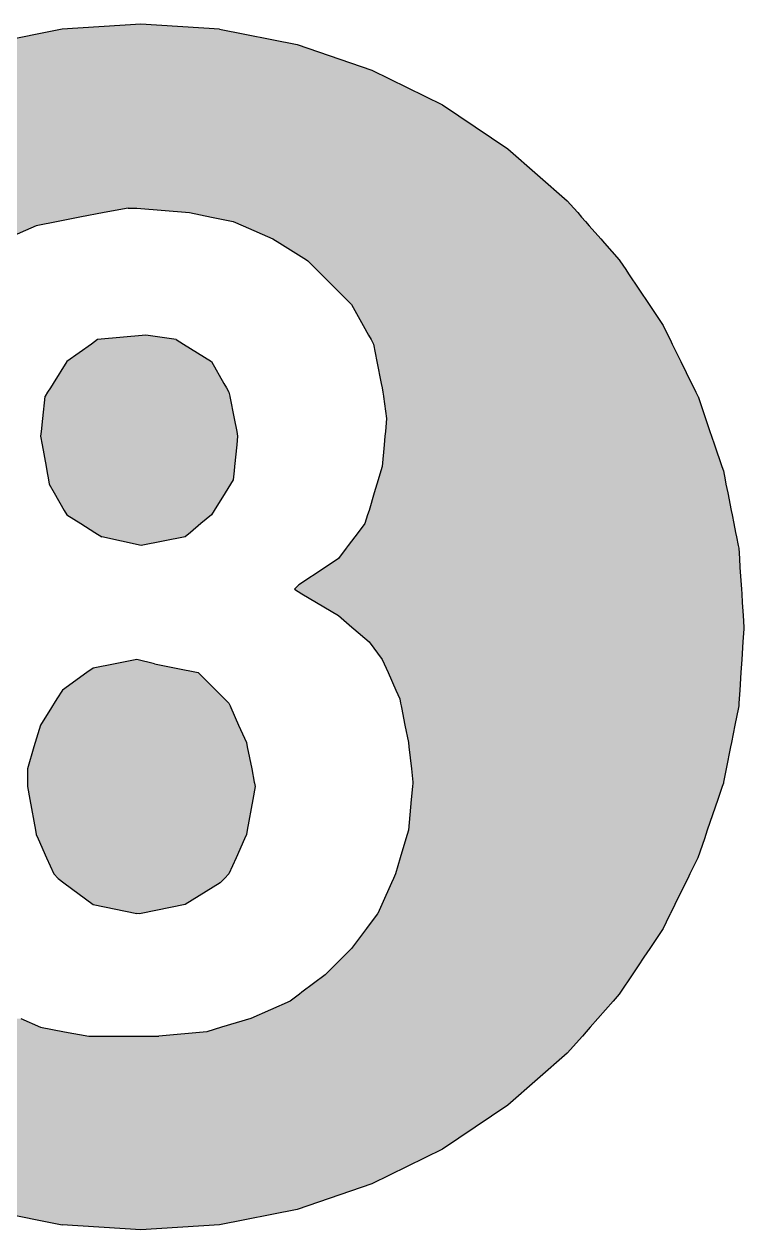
# Model space of a CAD drawing. Extents: x 66955 to 77886, y 5199 to 18578.
# Drawn here: x 67363.7 to 67510.2, y 9455.2 to 9700.6 of the extents above; entities that cross this region are included whole.
import ezdxf

# ---------------------------------------------------------------- set-up
doc = ezdxf.new("R2010")
doc.units = 0
doc.header["$MEASUREMENT"] = 0
doc.layers.add('DLINE', color=1, linetype='CONTINUOUS')

msp = doc.modelspace()

# ---------------------------------------------------------------- linework, layer by layer
at = {"layer": 'DLINE', "linetype": 'CONTINUOUS'}
for p, q in [((67371.456086, 9699.552361), (67355.713485, 9696.420964)), ((67387.472736, 9700.602148), (67371.456086, 9699.552361)), ((67403.489385, 9699.552361), (67387.472736, 9700.602148)), ((67403.489385, 9699.552361), (67419.231986, 9696.420964)), ((67419.231986, 9696.420964), (67434.431177, 9691.261534)), ((67434.431177, 9691.261534), (67448.826895, 9684.162351)), ((67448.826895, 9684.162351), (67462.172828, 9675.244884)), ((67462.172828, 9675.244884), (67474.24062, 9664.661713)), ((67474.24062, 9664.661713), (67475.589366, 9663.123765)), ((67379.963204, 9662.232306), (67375.060182, 9661.340847)), ((67384.866226, 9663.123765), (67379.963204, 9662.232306)), ((67384.866226, 9663.123765), (67386.649143, 9663.123765)), ((67386.649143, 9663.123765), (67397.346646, 9662.232306)), ((67397.346646, 9662.232306), (67401.803939, 9661.340847)), ((67475.589366, 9663.123765), (67476.371154, 9662.232306)), ((67476.371154, 9662.232306), (67477.152942, 9661.340847)), ((67370.602889, 9660.449389), (67366.145596, 9659.55793)), ((67375.060182, 9661.340847), (67370.602889, 9660.449389)), ((67401.803939, 9661.340847), (67406.261231, 9660.449389)), ((67406.261231, 9660.449389), (67408.267013, 9659.55793)), ((67477.152942, 9661.340847), (67477.93473, 9660.449389)), ((67477.93473, 9660.449389), (67478.716518, 9659.55793)), ((67366.145596, 9659.55793), (67360.128251, 9656.883555)), ((67408.267013, 9659.55793), (67414.284359, 9656.883555)), ((67478.716518, 9659.55793), (67481.061883, 9656.883555)), ((67414.284359, 9656.883555), (67415.710692, 9655.992096)), ((67415.710692, 9655.992096), (67421.147772, 9652.593921)), ((67481.061883, 9656.883555), (67481.843671, 9655.992096)), ((67481.843671, 9655.992096), (67484.823791, 9652.593921)), ((67421.147772, 9652.593921), (67421.416027, 9652.426261)), ((67421.416027, 9652.426261), (67423.198944, 9650.643345)), ((67484.823791, 9652.593921), (67484.935817, 9652.426261)), ((67484.935817, 9652.426261), (67486.127124, 9650.643345)), ((67423.198944, 9650.643345), (67424.090403, 9649.751886)), ((67486.127124, 9650.643345), (67486.722777, 9649.751886)), ((67424.090403, 9649.751886), (67430.330613, 9643.511676)), ((67486.722777, 9649.751886), (67490.892353, 9643.511676)), ((67430.330613, 9643.511676), (67432.699328, 9639.247989)), ((67490.892353, 9643.511676), (67493.741257, 9639.247989)), ((67432.699328, 9639.247989), (67433.797396, 9637.271466)), ((67493.741257, 9639.247989), (67494.71597, 9637.271466)), ((67377.377974, 9635.488549), (67372.385806, 9631.922715)), ((67378.626016, 9636.380007), (67377.377974, 9635.488549)), ((67388.43206, 9637.271466), (67378.626016, 9636.380007)), ((67394.67227, 9636.380007), (67388.43206, 9637.271466)), ((67394.67227, 9636.380007), (67396.098604, 9635.488549)), ((67396.098604, 9635.488549), (67401.803939, 9631.922715)), ((67433.797396, 9637.271466), (67434.292651, 9636.380007)), ((67434.292651, 9636.380007), (67434.787905, 9635.488549)), ((67434.787905, 9635.488549), (67435.501073, 9631.922715)), ((67494.71597, 9637.271466), (67495.155589, 9636.380007)), ((67495.155589, 9636.380007), (67495.595208, 9635.488549)), ((67495.595208, 9635.488549), (67497.353682, 9631.922715)), ((67372.385806, 9631.922715), (67369.599998, 9627.465422)), ((67401.803939, 9631.922715), (67404.350963, 9627.465422)), ((67435.501073, 9631.922715), (67436.392531, 9627.465422)), ((67497.353682, 9631.922715), (67499.551776, 9627.465422)), ((67368.485675, 9625.682505), (67367.966778, 9624.85227)), ((67369.042836, 9626.573963), (67368.485675, 9625.682505)), ((67369.599998, 9627.465422), (67369.042836, 9626.573963)), ((67404.350963, 9627.465422), (67404.860368, 9626.573963)), ((67404.860368, 9626.573963), (67405.369773, 9625.682505)), ((67405.369773, 9625.682505), (67405.53582, 9624.85227)), ((67436.392531, 9627.465422), (67436.570823, 9626.573963)), ((67436.570823, 9626.573963), (67436.698174, 9625.682505)), ((67436.698174, 9625.682505), (67436.816779, 9624.85227)), ((67499.551776, 9627.465422), (67499.991395, 9626.573963)), ((67499.991395, 9626.573963), (67500.431013, 9625.682505)), ((67500.431013, 9625.682505), (67500.84044, 9624.85227)), ((67367.928513, 9624.791046), (67367.433258, 9620.333753)), ((67367.966778, 9624.85227), (67367.928513, 9624.791046)), ((67405.53582, 9624.85227), (67405.548065, 9624.791046)), ((67405.548065, 9624.791046), (67406.439523, 9620.333753)), ((67436.816779, 9624.85227), (67436.825525, 9624.791046)), ((67436.825525, 9624.791046), (67437.462281, 9620.333753)), ((67500.84044, 9624.85227), (67500.861223, 9624.791046)), ((67500.861223, 9624.791046), (67502.37427, 9620.333753)), ((67367.433258, 9620.333753), (67367.136105, 9617.659378)), ((67406.439523, 9620.333753), (67406.974398, 9617.659378)), ((67437.462281, 9620.333753), (67437.219156, 9617.659378)), ((67502.37427, 9620.333753), (67503.282098, 9617.659378)), ((67367.136105, 9617.659378), (67367.037054, 9616.767919)), ((67367.037054, 9616.767919), (67367.361221, 9614.985002)), ((67406.974398, 9617.659378), (67407.15269, 9616.767919)), ((67407.15269, 9616.767919), (67406.974398, 9614.985002)), ((67437.138114, 9616.767919), (67436.976031, 9614.985002)), ((67437.219156, 9617.659378), (67437.138114, 9616.767919)), ((67503.282098, 9617.659378), (67503.584708, 9616.767919)), ((67503.584708, 9616.767919), (67504.189926, 9614.985002)), ((67367.361221, 9614.985002), (67368.171638, 9610.527709)), ((67406.974398, 9614.985002), (67406.528669, 9610.527709)), ((67436.976031, 9614.985002), (67436.570823, 9610.527709)), ((67504.189926, 9614.985002), (67505.702973, 9610.527709)), ((67368.171638, 9610.527709), (67368.330662, 9609.653079)), ((67406.528669, 9610.527709), (67406.441206, 9609.653079)), ((67436.570823, 9610.527709), (67436.308434, 9609.653079)), ((67505.702973, 9610.527709), (67505.99987, 9609.653079)), ((67368.330662, 9609.653079), (67368.657888, 9607.853333)), ((67406.441206, 9609.653079), (67406.261231, 9607.853333)), ((67436.308434, 9609.653079), (67435.76851, 9607.853333)), ((67505.99987, 9609.653079), (67506.357862, 9607.853333)), ((67368.657888, 9607.853333), (67368.819972, 9606.961875)), ((67368.819972, 9606.961875), (67369.838781, 9605.178958)), ((67405.70407, 9606.961875), (67404.589746, 9605.178958)), ((67406.261231, 9607.853333), (67405.70407, 9606.961875)), ((67435.501073, 9606.961875), (67434.966197, 9605.178958)), ((67435.76851, 9607.853333), (67435.501073, 9606.961875)), ((67506.357862, 9607.853333), (67506.535184, 9606.961875)), ((67506.535184, 9606.961875), (67506.889828, 9605.178958)), ((67369.838781, 9605.178958), (67371.876401, 9601.613124)), ((67404.589746, 9605.178958), (67402.3611, 9601.613124)), ((67434.966197, 9605.178958), (67433.896447, 9601.613124)), ((67506.889828, 9605.178958), (67507.599117, 9601.613124)), ((67371.876401, 9601.613124), (67372.385806, 9600.721665)), ((67372.385806, 9600.721665), (67375.238474, 9598.938748)), ((67401.803939, 9600.721665), (67399.664438, 9598.938748)), ((67402.3611, 9601.613124), (67401.803939, 9600.721665)), ((67433.599294, 9600.721665), (67433.004989, 9598.938748)), ((67433.896447, 9601.613124), (67433.599294, 9600.721665)), ((67507.599117, 9601.613124), (67507.776439, 9600.721665)), ((67507.776439, 9600.721665), (67508.131083, 9598.938748)), ((67375.238474, 9598.938748), (67378.091141, 9597.15583)), ((67399.664438, 9598.938748), (67397.524937, 9597.15583)), ((67433.004989, 9598.938748), (67431.6678, 9597.15583)), ((67508.131083, 9598.938748), (67508.485727, 9597.15583)), ((67378.091141, 9597.15583), (67379.517474, 9596.264372)), ((67387.540602, 9594.481455), (67379.517474, 9596.264372)), ((67396.455187, 9596.264372), (67387.540602, 9594.481455)), ((67397.524937, 9597.15583), (67396.455187, 9596.264372)), ((67430.999207, 9596.264372), (67429.662019, 9594.481455)), ((67431.6678, 9597.15583), (67430.999207, 9596.264372)), ((67508.485727, 9597.15583), (67508.663049, 9596.264372)), ((67508.663049, 9596.264372), (67509.017694, 9594.481455)), ((67429.233786, 9593.910479), (67427.656237, 9591.807079)), ((67429.662019, 9594.481455), (67429.233786, 9593.910479)), ((67509.017694, 9594.481455), (67509.131268, 9593.910479)), ((67509.131268, 9593.910479), (67509.269132, 9591.807079)), ((67427.656237, 9591.807079), (67424.981861, 9590.024162)), ((67509.269132, 9591.807079), (67509.385991, 9590.024162)), ((67424.981861, 9590.024162), (67419.63311, 9586.458328)), ((67509.385991, 9590.024162), (67509.619708, 9586.458328)), ((67419.63311, 9586.458328), (67418.741651, 9585.566869)), ((67509.619708, 9586.458328), (67509.678137, 9585.566869)), ((67418.741651, 9585.566869), (67420.227416, 9584.67541)), ((67420.227416, 9584.67541), (67423.198944, 9582.892494)), ((67509.678137, 9585.566869), (67509.736566, 9584.67541)), ((67509.736566, 9584.67541), (67509.853425, 9582.892494)), ((67423.198944, 9582.892494), (67427.656237, 9580.218118)), ((67509.853425, 9582.892494), (67510.028713, 9580.218118)), ((67427.656237, 9580.218118), (67430.367907, 9577.893829)), ((67510.028713, 9580.218118), (67510.181055, 9577.893829)), ((67430.367907, 9577.893829), (67430.776342, 9577.543742)), ((67430.776342, 9577.543742), (67433.896447, 9574.869366)), ((67510.158109, 9577.543742), (67509.982821, 9574.869366)), ((67510.181055, 9577.893829), (67510.158109, 9577.543742)), ((67433.896447, 9574.869366), (67436.570823, 9571.303532)), ((67509.982821, 9574.869366), (67509.749104, 9571.303532)), ((67386.649143, 9571.303532), (67382.19185, 9570.412074)), ((67390.214977, 9570.412074), (67386.649143, 9571.303532)), ((67436.570823, 9571.303532), (67436.967026, 9570.412074)), ((67509.749104, 9571.303532), (67509.690675, 9570.412074)), ((67377.734558, 9569.520615), (67376.486516, 9568.629156)), ((67382.19185, 9570.412074), (67377.734558, 9569.520615)), ((67390.214977, 9570.412074), (67394.67227, 9569.520615)), ((67394.67227, 9569.520615), (67399.129563, 9568.629156)), ((67436.967026, 9570.412074), (67437.36323, 9569.520615)), ((67437.36323, 9569.520615), (67437.759434, 9568.629156)), ((67509.632245, 9569.520615), (67509.573816, 9568.629156)), ((67509.690675, 9570.412074), (67509.632245, 9569.520615)), ((67376.486516, 9568.629156), (67371.494348, 9565.063322)), ((67399.129563, 9568.629156), (67402.695397, 9565.063322)), ((67437.759434, 9568.629156), (67439.344249, 9565.063322)), ((67509.573816, 9568.629156), (67509.340099, 9565.063322)), ((67371.494348, 9565.063322), (67370.380024, 9563.280405)), ((67402.695397, 9565.063322), (67404.478314, 9563.280405)), ((67439.344249, 9565.063322), (67440.136657, 9563.280405)), ((67509.340099, 9565.063322), (67509.223241, 9563.280405)), ((67369.265701, 9561.497488), (67367.037054, 9557.931654)), ((67369.503008, 9561.877179), (67369.265701, 9561.497488)), ((67369.822863, 9562.388946), (67369.503008, 9561.877179)), ((67370.380024, 9563.280405), (67369.822863, 9562.388946)), ((67404.478314, 9563.280405), (67405.369773, 9562.388946)), ((67405.369773, 9562.388946), (67405.597225, 9561.877179)), ((67405.597225, 9561.877179), (67405.765977, 9561.497488)), ((67405.765977, 9561.497488), (67407.350792, 9557.931654)), ((67440.136657, 9563.280405), (67440.314949, 9562.388946)), ((67440.314949, 9562.388946), (67440.417302, 9561.877179)), ((67440.417302, 9561.877179), (67440.493241, 9561.497488)), ((67440.493241, 9561.497488), (67441.206407, 9557.931654)), ((67509.055743, 9561.497488), (67508.346454, 9557.931654)), ((67509.131268, 9561.877179), (67509.055743, 9561.497488)), ((67509.164811, 9562.388946), (67509.131268, 9561.877179)), ((67509.223241, 9563.280405), (67509.164811, 9562.388946)), ((67367.037054, 9557.931654), (67365.967304, 9554.365819)), ((67407.350792, 9557.931654), (67408.935607, 9554.365819)), ((67441.206407, 9557.931654), (67441.919574, 9554.365819)), ((67508.346454, 9557.931654), (67507.637166, 9554.365819)), ((67365.967304, 9554.365819), (67365.699867, 9553.474361)), ((67408.935607, 9554.365819), (67409.113899, 9553.474361)), ((67441.919574, 9554.365819), (67442.018625, 9553.474361)), ((67507.637166, 9554.365819), (67507.459844, 9553.474361)), ((67365.699867, 9553.474361), (67364.362679, 9549.017068)), ((67409.113899, 9553.474361), (67410.005357, 9549.017068)), ((67442.018625, 9553.474361), (67442.51388, 9549.017068)), ((67507.459844, 9553.474361), (67506.573233, 9549.017068)), ((67364.362679, 9549.017068), (67364.362679, 9546.342693)), ((67410.005357, 9549.017068), (67410.540233, 9546.342693)), ((67442.51388, 9549.017068), (67442.811033, 9546.342693)), ((67506.573233, 9549.017068), (67506.041267, 9546.342693)), ((67364.362679, 9546.342693), (67364.362679, 9546.134579)), ((67364.362679, 9546.134579), (67364.362679, 9545.451234)), ((67364.362679, 9545.451234), (67364.848929, 9542.776858)), ((67410.718524, 9545.451234), (67410.232274, 9542.776858)), ((67410.540233, 9546.342693), (67410.581855, 9546.134579)), ((67410.581855, 9546.134579), (67410.718524, 9545.451234)), ((67442.729991, 9545.451234), (67442.486866, 9542.776858)), ((67442.792113, 9546.134579), (67442.729991, 9545.451234)), ((67442.811033, 9546.342693), (67442.792113, 9546.134579)), ((67505.767905, 9545.451234), (67504.860077, 9542.776858)), ((67505.99987, 9546.134579), (67505.767905, 9545.451234)), ((67506.041267, 9546.342693), (67505.99987, 9546.134579)), ((67364.848929, 9542.776858), (67365.983513, 9536.536648)), ((67410.232274, 9542.776858), (67409.09769, 9536.536648)), ((67442.486866, 9542.776858), (67441.919574, 9536.536648)), ((67504.860077, 9542.776858), (67502.741811, 9536.536648)), ((67365.983513, 9536.536648), (67366.145596, 9535.645189)), ((67366.145596, 9535.645189), (67366.5418, 9534.753731)), ((67366.5418, 9534.753731), (67368.238841, 9530.935389)), ((67408.539404, 9534.753731), (67406.842362, 9530.935389)), ((67408.935607, 9535.645189), (67408.539404, 9534.753731)), ((67409.09769, 9536.536648), (67408.935607, 9535.645189)), ((67441.384699, 9534.753731), (67440.239196, 9530.935389)), ((67441.652136, 9535.645189), (67441.384699, 9534.753731)), ((67441.919574, 9536.536648), (67441.652136, 9535.645189)), ((67502.136593, 9534.753731), (67500.84044, 9530.935389)), ((67502.439202, 9535.645189), (67502.136593, 9534.753731)), ((67502.741811, 9536.536648), (67502.439202, 9535.645189)), ((67368.238841, 9530.935389), (67369.71143, 9527.622063)), ((67406.842362, 9530.935389), (67405.369773, 9527.622063)), ((67440.239196, 9530.935389), (67439.245199, 9527.622063)), ((67500.84044, 9530.935389), (67499.206488, 9527.622063)), ((67369.71143, 9527.622063), (67370.602889, 9526.730604)), ((67405.369773, 9527.622063), (67404.478314, 9526.730604)), ((67439.245199, 9527.622063), (67438.848995, 9526.730604)), ((67499.206488, 9527.622063), (67498.76687, 9526.730604)), ((67370.602889, 9526.730604), (67371.7915, 9525.839145)), ((67371.7915, 9525.839145), (67377.734558, 9521.381853)), ((67403.586856, 9525.839145), (67396.455187, 9521.381853)), ((67404.478314, 9526.730604), (67403.586856, 9525.839145)), ((67438.452791, 9525.839145), (67436.471772, 9521.381853)), ((67438.848995, 9526.730604), (67438.452791, 9525.839145)), ((67498.327251, 9525.839145), (67496.129157, 9521.381853)), ((67498.76687, 9526.730604), (67498.327251, 9525.839145)), ((67377.734558, 9521.381853), (67386.649143, 9519.598935)), ((67396.455187, 9521.381853), (67387.540602, 9519.598935)), ((67436.471772, 9521.381853), (67435.679364, 9519.598935)), ((67496.129157, 9521.381853), (67495.24992, 9519.598935)), ((67387.094872, 9519.50979), (67386.649143, 9519.598935)), ((67387.540602, 9519.598935), (67387.094872, 9519.50979)), ((67434.342176, 9517.816018), (67433.384915, 9516.53967)), ((67435.612505, 9519.50979), (67434.342176, 9517.816018)), ((67435.679364, 9519.598935), (67435.612505, 9519.50979)), ((67494.370683, 9517.816018), (67493.741257, 9516.53967)), ((67495.205958, 9519.50979), (67494.370683, 9517.816018)), ((67495.24992, 9519.598935), (67495.205958, 9519.50979)), ((67433.384915, 9516.53967), (67430.330613, 9512.467267)), ((67493.741257, 9516.53967), (67491.020165, 9512.467267)), ((67430.330613, 9512.467267), (67428.547695, 9510.68435)), ((67491.020165, 9512.467267), (67489.828857, 9510.68435)), ((67428.547695, 9510.68435), (67426.764779, 9508.901433)), ((67489.828857, 9510.68435), (67488.637551, 9508.901433)), ((67426.764779, 9508.901433), (67424.981861, 9507.118515)), ((67488.637551, 9508.901433), (67487.446244, 9507.118515)), ((67424.981861, 9507.118515), (67420.227416, 9503.552681)), ((67487.446244, 9507.118515), (67485.063629, 9503.552681)), ((67419.748824, 9503.193738), (67417.850193, 9501.769764)), ((67420.227416, 9503.552681), (67419.748824, 9503.193738)), ((67484.823791, 9503.193738), (67483.574999, 9501.769764)), ((67485.063629, 9503.552681), (67484.823791, 9503.193738)), ((67417.850193, 9501.769764), (67413.838629, 9499.986847)), ((67483.574999, 9501.769764), (67482.011423, 9499.986847)), ((67363.025491, 9498.20393), (67367.037054, 9496.421013)), ((67409.827065, 9498.20393), (67403.884008, 9496.421013)), ((67413.838629, 9499.986847), (67409.827065, 9498.20393)), ((67480.447847, 9498.20393), (67478.884271, 9496.421013)), ((67482.011423, 9499.986847), (67480.447847, 9498.20393)), ((67367.037054, 9496.421013), (67371.940077, 9495.529554)), ((67371.940077, 9495.529554), (67376.843099, 9494.638096)), ((67400.91248, 9495.529554), (67391.106436, 9494.638096)), ((67403.884008, 9496.421013), (67400.91248, 9495.529554)), ((67478.102482, 9495.529554), (67477.320694, 9494.638096)), ((67478.884271, 9496.421013), (67478.102482, 9495.529554)), ((67376.843099, 9494.638096), (67391.106436, 9494.638096)), ((67477.320694, 9494.638096), (67474.24062, 9491.125944)), ((67474.24062, 9491.125944), (67462.172828, 9480.542774)), ((67462.172828, 9480.542774), (67448.826895, 9471.625308)), ((67448.826895, 9471.625308), (67434.431177, 9464.526124)), ((67434.431177, 9464.526124), (67419.231986, 9459.366694)), ((67355.713485, 9459.366694), (67371.456086, 9456.235297)), ((67419.231986, 9459.366694), (67403.489385, 9456.235297)), ((67387.472736, 9455.18551), (67371.456086, 9456.235297)), ((67403.489385, 9456.235297), (67387.472736, 9455.18551))]:
    msp.add_line(p, q, dxfattribs=at)
for points in [[(67371.456086, 9699.552361), (67355.713485, 9696.420964), (67419.231986, 9696.420964)], [(67387.472736, 9700.602148), (67371.456086, 9699.552361), (67403.489385, 9699.552361)], [(67355.713485, 9696.420964), (67340.514295, 9691.261534), (67434.431177, 9691.261534)], [(67340.514295, 9691.261534), (67326.118576, 9684.162351), (67448.826895, 9684.162351)], [(67326.118576, 9684.162351), (67312.772644, 9675.244884), (67462.172828, 9675.244884)], [(67312.772644, 9675.244884), (67300.704851, 9664.661713), (67474.24062, 9664.661713)], [(67300.704851, 9664.661713), (67299.356106, 9663.123765), (67475.589366, 9663.123765)], [(67298.574317, 9662.232306), (67297.792529, 9661.340847), (67375.060182, 9661.340847)], [(67299.356106, 9663.123765), (67298.574317, 9662.232306), (67379.963204, 9662.232306)], [(67384.866226, 9663.123765), (67384.866226, 9663.123765), (67386.649143, 9663.123765)], [(67386.649143, 9663.123765), (67397.346646, 9662.232306), (67476.371154, 9662.232306)], [(67397.346646, 9662.232306), (67401.803939, 9661.340847), (67477.152942, 9661.340847)], [(67297.010741, 9660.449389), (67296.228953, 9659.55793), (67366.145596, 9659.55793)], [(67297.792529, 9661.340847), (67297.010741, 9660.449389), (67370.602889, 9660.449389)], [(67401.803939, 9661.340847), (67406.261231, 9660.449389), (67477.93473, 9660.449389)], [(67406.261231, 9660.449389), (67408.267013, 9659.55793), (67478.716518, 9659.55793)], [(67408.267013, 9659.55793), (67414.284359, 9656.883555), (67481.061883, 9656.883555)], [(67414.284359, 9656.883555), (67415.710692, 9655.992096), (67481.843671, 9655.992096)], [(67415.710692, 9655.992096), (67421.147772, 9652.593921), (67484.823791, 9652.593921)], [(67421.147772, 9652.593921), (67421.416027, 9652.426261), (67484.935817, 9652.426261)], [(67421.416027, 9652.426261), (67423.198944, 9650.643345), (67486.127124, 9650.643345)], [(67423.198944, 9650.643345), (67424.090403, 9649.751886), (67486.722777, 9649.751886)], [(67424.090403, 9649.751886), (67430.330613, 9643.511676), (67490.892353, 9643.511676)], [(67430.330613, 9643.511676), (67432.699328, 9639.247989), (67493.741257, 9639.247989)], [(67432.699328, 9639.247989), (67433.797396, 9637.271466), (67494.71597, 9637.271466)], [(67377.377974, 9635.488549), (67372.385806, 9631.922715), (67401.803939, 9631.922715)], [(67378.626016, 9636.380007), (67377.377974, 9635.488549), (67396.098604, 9635.488549)], [(67388.43206, 9637.271466), (67378.626016, 9636.380007), (67394.67227, 9636.380007)], [(67433.797396, 9637.271466), (67434.292651, 9636.380007), (67495.155589, 9636.380007)], [(67434.292651, 9636.380007), (67434.787905, 9635.488549), (67495.595208, 9635.488549)], [(67434.787905, 9635.488549), (67435.501073, 9631.922715), (67497.353682, 9631.922715)], [(67372.385806, 9631.922715), (67369.599998, 9627.465422), (67404.350963, 9627.465422)], [(67435.501073, 9631.922715), (67436.392531, 9627.465422), (67499.551776, 9627.465422)], [(67368.485675, 9625.682505), (67367.966778, 9624.85227), (67405.53582, 9624.85227)], [(67369.042836, 9626.573963), (67368.485675, 9625.682505), (67405.369773, 9625.682505)], [(67369.599998, 9627.465422), (67369.042836, 9626.573963), (67404.860368, 9626.573963)], [(67436.392531, 9627.465422), (67436.570823, 9626.573963), (67499.991395, 9626.573963)], [(67436.570823, 9626.573963), (67436.698174, 9625.682505), (67500.431013, 9625.682505)], [(67436.698174, 9625.682505), (67436.816779, 9624.85227), (67500.84044, 9624.85227)], [(67367.928513, 9624.791046), (67367.433258, 9620.333753), (67406.439523, 9620.333753)], [(67367.966778, 9624.85227), (67367.928513, 9624.791046), (67405.548065, 9624.791046)], [(67436.816779, 9624.85227), (67436.825525, 9624.791046), (67500.861223, 9624.791046)], [(67436.825525, 9624.791046), (67437.462281, 9620.333753), (67502.37427, 9620.333753)], [(67367.433258, 9620.333753), (67367.136105, 9617.659378), (67406.974398, 9617.659378)], [(67437.462281, 9620.333753), (67437.219156, 9617.659378), (67503.282098, 9617.659378)], [(67367.136105, 9617.659378), (67367.037054, 9616.767919), (67407.15269, 9616.767919)], [(67367.037054, 9616.767919), (67367.361221, 9614.985002), (67406.974398, 9614.985002)], [(67437.138114, 9616.767919), (67436.976031, 9614.985002), (67504.189926, 9614.985002)], [(67437.219156, 9617.659378), (67437.138114, 9616.767919), (67503.584708, 9616.767919)], [(67367.361221, 9614.985002), (67368.171638, 9610.527709), (67406.528669, 9610.527709)], [(67436.976031, 9614.985002), (67436.570823, 9610.527709), (67505.702973, 9610.527709)], [(67368.171638, 9610.527709), (67368.330662, 9609.653079), (67406.441206, 9609.653079)], [(67436.570823, 9610.527709), (67436.308434, 9609.653079), (67505.99987, 9609.653079)], [(67368.330662, 9609.653079), (67368.657888, 9607.853333), (67406.261231, 9607.853333)], [(67436.308434, 9609.653079), (67435.76851, 9607.853333), (67506.357862, 9607.853333)], [(67368.657888, 9607.853333), (67368.819972, 9606.961875), (67405.70407, 9606.961875)], [(67368.819972, 9606.961875), (67369.838781, 9605.178958), (67404.589746, 9605.178958)], [(67435.501073, 9606.961875), (67434.966197, 9605.178958), (67506.889828, 9605.178958)], [(67435.76851, 9607.853333), (67435.501073, 9606.961875), (67506.535184, 9606.961875)], [(67369.838781, 9605.178958), (67371.876401, 9601.613124), (67402.3611, 9601.613124)], [(67434.966197, 9605.178958), (67433.896447, 9601.613124), (67507.599117, 9601.613124)], [(67371.876401, 9601.613124), (67372.385806, 9600.721665), (67401.803939, 9600.721665)], [(67372.385806, 9600.721665), (67375.238474, 9598.938748), (67399.664438, 9598.938748)], [(67433.599294, 9600.721665), (67433.004989, 9598.938748), (67508.131083, 9598.938748)], [(67433.896447, 9601.613124), (67433.599294, 9600.721665), (67507.776439, 9600.721665)], [(67375.238474, 9598.938748), (67378.091141, 9597.15583), (67397.524937, 9597.15583)], [(67433.004989, 9598.938748), (67431.6678, 9597.15583), (67508.485727, 9597.15583)], [(67378.091141, 9597.15583), (67379.517474, 9596.264372), (67396.455187, 9596.264372)], [(67430.999207, 9596.264372), (67429.662019, 9594.481455), (67509.017694, 9594.481455)], [(67431.6678, 9597.15583), (67430.999207, 9596.264372), (67508.663049, 9596.264372)], [(67429.233786, 9593.910479), (67427.656237, 9591.807079), (67509.269132, 9591.807079)], [(67429.662019, 9594.481455), (67429.233786, 9593.910479), (67509.131268, 9593.910479)], [(67427.656237, 9591.807079), (67424.981861, 9590.024162), (67509.385991, 9590.024162)], [(67424.981861, 9590.024162), (67419.63311, 9586.458328), (67509.619708, 9586.458328)], [(67419.63311, 9586.458328), (67418.741651, 9585.566869), (67509.678137, 9585.566869)], [(67418.741651, 9585.566869), (67420.227416, 9584.67541), (67509.736566, 9584.67541)], [(67420.227416, 9584.67541), (67423.198944, 9582.892494), (67509.853425, 9582.892494)], [(67423.198944, 9582.892494), (67427.656237, 9580.218118), (67510.028713, 9580.218118)], [(67427.656237, 9580.218118), (67430.367907, 9577.893829), (67510.181055, 9577.893829)], [(67430.367907, 9577.893829), (67430.776342, 9577.543742), (67510.158109, 9577.543742)], [(67430.776342, 9577.543742), (67433.896447, 9574.869366), (67509.982821, 9574.869366)], [(67433.896447, 9574.869366), (67436.570823, 9571.303532), (67509.749104, 9571.303532)], [(67386.649143, 9571.303532), (67382.19185, 9570.412074), (67390.214977, 9570.412074)], [(67436.570823, 9571.303532), (67436.967026, 9570.412074), (67509.690675, 9570.412074)], [(67377.734558, 9569.520615), (67376.486516, 9568.629156), (67399.129563, 9568.629156)], [(67382.19185, 9570.412074), (67377.734558, 9569.520615), (67394.67227, 9569.520615)], [(67436.967026, 9570.412074), (67437.36323, 9569.520615), (67509.632245, 9569.520615)], [(67437.36323, 9569.520615), (67437.759434, 9568.629156), (67509.573816, 9568.629156)], [(67376.486516, 9568.629156), (67371.494348, 9565.063322), (67402.695397, 9565.063322)], [(67437.759434, 9568.629156), (67439.344249, 9565.063322), (67509.340099, 9565.063322)], [(67371.494348, 9565.063322), (67370.380024, 9563.280405), (67404.478314, 9563.280405)], [(67439.344249, 9565.063322), (67440.136657, 9563.280405), (67509.223241, 9563.280405)], [(67369.265701, 9561.497488), (67367.037054, 9557.931654), (67407.350792, 9557.931654)], [(67369.503008, 9561.877179), (67369.265701, 9561.497488), (67405.765977, 9561.497488)], [(67369.822863, 9562.388946), (67369.503008, 9561.877179), (67405.597225, 9561.877179)], [(67370.380024, 9563.280405), (67369.822863, 9562.388946), (67405.369773, 9562.388946)], [(67440.136657, 9563.280405), (67440.314949, 9562.388946), (67509.164811, 9562.388946)], [(67440.314949, 9562.388946), (67440.417302, 9561.877179), (67509.131268, 9561.877179)], [(67440.417302, 9561.877179), (67440.493241, 9561.497488), (67509.055743, 9561.497488)], [(67440.493241, 9561.497488), (67441.206407, 9557.931654), (67508.346454, 9557.931654)], [(67367.037054, 9557.931654), (67365.967304, 9554.365819), (67408.935607, 9554.365819)], [(67441.206407, 9557.931654), (67441.919574, 9554.365819), (67507.637166, 9554.365819)], [(67365.967304, 9554.365819), (67365.699867, 9553.474361), (67409.113899, 9553.474361)], [(67441.919574, 9554.365819), (67442.018625, 9553.474361), (67507.459844, 9553.474361)], [(67365.699867, 9553.474361), (67364.362679, 9549.017068), (67410.005357, 9549.017068)], [(67442.018625, 9553.474361), (67442.51388, 9549.017068), (67506.573233, 9549.017068)], [(67364.362679, 9549.017068), (67364.362679, 9546.342693), (67410.540233, 9546.342693)], [(67442.51388, 9549.017068), (67442.811033, 9546.342693), (67506.041267, 9546.342693)], [(67364.362679, 9546.342693), (67364.362679, 9546.134579), (67410.581855, 9546.134579)], [(67364.362679, 9546.134579), (67364.362679, 9545.451234), (67410.718524, 9545.451234)], [(67364.362679, 9545.451234), (67364.848929, 9542.776858), (67410.232274, 9542.776858)], [(67442.729991, 9545.451234), (67442.486866, 9542.776858), (67504.860077, 9542.776858)], [(67442.792113, 9546.134579), (67442.729991, 9545.451234), (67505.767905, 9545.451234)], [(67442.811033, 9546.342693), (67442.792113, 9546.134579), (67505.99987, 9546.134579)], [(67364.848929, 9542.776858), (67365.983513, 9536.536648), (67409.09769, 9536.536648)], [(67442.486866, 9542.776858), (67441.919574, 9536.536648), (67502.741811, 9536.536648)], [(67365.983513, 9536.536648), (67366.145596, 9535.645189), (67408.935607, 9535.645189)], [(67366.145596, 9535.645189), (67366.5418, 9534.753731), (67408.539404, 9534.753731)], [(67366.5418, 9534.753731), (67368.238841, 9530.935389), (67406.842362, 9530.935389)], [(67441.384699, 9534.753731), (67440.239196, 9530.935389), (67500.84044, 9530.935389)], [(67441.652136, 9535.645189), (67441.384699, 9534.753731), (67502.136593, 9534.753731)], [(67441.919574, 9536.536648), (67441.652136, 9535.645189), (67502.439202, 9535.645189)], [(67368.238841, 9530.935389), (67369.71143, 9527.622063), (67405.369773, 9527.622063)], [(67440.239196, 9530.935389), (67439.245199, 9527.622063), (67499.206488, 9527.622063)], [(67369.71143, 9527.622063), (67370.602889, 9526.730604), (67404.478314, 9526.730604)], [(67439.245199, 9527.622063), (67438.848995, 9526.730604), (67498.76687, 9526.730604)], [(67370.602889, 9526.730604), (67371.7915, 9525.839145), (67403.586856, 9525.839145)], [(67371.7915, 9525.839145), (67377.734558, 9521.381853), (67396.455187, 9521.381853)], [(67438.452791, 9525.839145), (67436.471772, 9521.381853), (67496.129157, 9521.381853)], [(67438.848995, 9526.730604), (67438.452791, 9525.839145), (67498.327251, 9525.839145)], [(67377.734558, 9521.381853), (67386.649143, 9519.598935), (67387.540602, 9519.598935)], [(67436.471772, 9521.381853), (67435.679364, 9519.598935), (67495.24992, 9519.598935)], [(67434.342176, 9517.816018), (67433.384915, 9516.53967), (67493.741257, 9516.53967)], [(67435.612505, 9519.50979), (67434.342176, 9517.816018), (67494.370683, 9517.816018)], [(67435.679364, 9519.598935), (67435.612505, 9519.50979), (67495.205958, 9519.50979)], [(67433.384915, 9516.53967), (67430.330613, 9512.467267), (67491.020165, 9512.467267)], [(67430.330613, 9512.467267), (67428.547695, 9510.68435), (67489.828857, 9510.68435)], [(67428.547695, 9510.68435), (67426.764779, 9508.901433), (67488.637551, 9508.901433)], [(67426.764779, 9508.901433), (67424.981861, 9507.118515), (67487.446244, 9507.118515)], [(67424.981861, 9507.118515), (67420.227416, 9503.552681), (67485.063629, 9503.552681)], [(67419.748824, 9503.193738), (67417.850193, 9501.769764), (67483.574999, 9501.769764)], [(67420.227416, 9503.552681), (67419.748824, 9503.193738), (67484.823791, 9503.193738)], [(67417.850193, 9501.769764), (67413.838629, 9499.986847), (67482.011423, 9499.986847)], [(67294.497624, 9498.20393), (67296.061201, 9496.421013), (67367.037054, 9496.421013)], [(67409.827065, 9498.20393), (67403.884008, 9496.421013), (67478.884271, 9496.421013)], [(67413.838629, 9499.986847), (67409.827065, 9498.20393), (67480.447847, 9498.20393)], [(67296.061201, 9496.421013), (67296.842989, 9495.529554), (67371.940077, 9495.529554)], [(67296.842989, 9495.529554), (67297.624777, 9494.638096), (67376.843099, 9494.638096)], [(67400.91248, 9495.529554), (67391.106436, 9494.638096), (67477.320694, 9494.638096)], [(67403.884008, 9496.421013), (67400.91248, 9495.529554), (67478.102482, 9495.529554)], [(67297.624777, 9494.638096), (67300.704851, 9491.125944), (67474.24062, 9491.125944)], [(67376.843099, 9494.638096), (67376.843099, 9494.638096), (67391.106436, 9494.638096)], [(67300.704851, 9491.125944), (67312.772644, 9480.542774), (67462.172828, 9480.542774)], [(67312.772644, 9480.542774), (67326.118576, 9471.625308), (67448.826895, 9471.625308)], [(67326.118576, 9471.625308), (67340.514295, 9464.526124), (67434.431177, 9464.526124)], [(67340.514295, 9464.526124), (67355.713485, 9459.366694), (67419.231986, 9459.366694)], [(67355.713485, 9459.366694), (67371.456086, 9456.235297), (67403.489385, 9456.235297)]]:
    msp.add_solid(points, dxfattribs=at)
at = {"layer": 'DLINE', "linetype": 'CONTINUOUS', "extrusion": (0, 0, -1)}
for points in [[(-67371.456086, 9699.552361), (-67403.489385, 9699.552361), (-67419.231986, 9696.420964)], [(-67355.713485, 9696.420964), (-67419.231986, 9696.420964), (-67434.431177, 9691.261534)], [(-67340.514295, 9691.261534), (-67434.431177, 9691.261534), (-67448.826895, 9684.162351)], [(-67326.118576, 9684.162351), (-67448.826895, 9684.162351), (-67462.172828, 9675.244884)], [(-67312.772644, 9675.244884), (-67462.172828, 9675.244884), (-67474.24062, 9664.661713)], [(-67300.704851, 9664.661713), (-67474.24062, 9664.661713), (-67475.589366, 9663.123765)], [(-67298.574317, 9662.232306), (-67379.963204, 9662.232306), (-67375.060182, 9661.340847)], [(-67299.356106, 9663.123765), (-67384.866226, 9663.123765), (-67379.963204, 9662.232306)], [(-67386.649143, 9663.123765), (-67475.589366, 9663.123765), (-67476.371154, 9662.232306)], [(-67397.346646, 9662.232306), (-67476.371154, 9662.232306), (-67477.152942, 9661.340847)], [(-67297.010741, 9660.449389), (-67370.602889, 9660.449389), (-67366.145596, 9659.55793)], [(-67297.792529, 9661.340847), (-67375.060182, 9661.340847), (-67370.602889, 9660.449389)], [(-67401.803939, 9661.340847), (-67477.152942, 9661.340847), (-67477.93473, 9660.449389)], [(-67406.261231, 9660.449389), (-67477.93473, 9660.449389), (-67478.716518, 9659.55793)], [(-67296.228953, 9659.55793), (-67366.145596, 9659.55793), (-67360.128251, 9656.883555)], [(-67408.267013, 9659.55793), (-67478.716518, 9659.55793), (-67481.061883, 9656.883555)], [(-67414.284359, 9656.883555), (-67481.061883, 9656.883555), (-67481.843671, 9655.992096)], [(-67415.710692, 9655.992096), (-67481.843671, 9655.992096), (-67484.823791, 9652.593921)], [(-67421.147772, 9652.593921), (-67484.823791, 9652.593921), (-67484.935817, 9652.426261)], [(-67421.416027, 9652.426261), (-67484.935817, 9652.426261), (-67486.127124, 9650.643345)], [(-67423.198944, 9650.643345), (-67486.127124, 9650.643345), (-67486.722777, 9649.751886)], [(-67424.090403, 9649.751886), (-67486.722777, 9649.751886), (-67490.892353, 9643.511676)], [(-67430.330613, 9643.511676), (-67490.892353, 9643.511676), (-67493.741257, 9639.247989)], [(-67432.699328, 9639.247989), (-67493.741257, 9639.247989), (-67494.71597, 9637.271466)], [(-67377.377974, 9635.488549), (-67396.098604, 9635.488549), (-67401.803939, 9631.922715)], [(-67378.626016, 9636.380007), (-67394.67227, 9636.380007), (-67396.098604, 9635.488549)], [(-67433.797396, 9637.271466), (-67494.71597, 9637.271466), (-67495.155589, 9636.380007)], [(-67434.292651, 9636.380007), (-67495.155589, 9636.380007), (-67495.595208, 9635.488549)], [(-67434.787905, 9635.488549), (-67495.595208, 9635.488549), (-67497.353682, 9631.922715)], [(-67372.385806, 9631.922715), (-67401.803939, 9631.922715), (-67404.350963, 9627.465422)], [(-67435.501073, 9631.922715), (-67497.353682, 9631.922715), (-67499.551776, 9627.465422)], [(-67368.485675, 9625.682505), (-67405.369773, 9625.682505), (-67405.53582, 9624.85227)], [(-67369.042836, 9626.573963), (-67404.860368, 9626.573963), (-67405.369773, 9625.682505)], [(-67369.599998, 9627.465422), (-67404.350963, 9627.465422), (-67404.860368, 9626.573963)], [(-67436.392531, 9627.465422), (-67499.551776, 9627.465422), (-67499.991395, 9626.573963)], [(-67436.570823, 9626.573963), (-67499.991395, 9626.573963), (-67500.431013, 9625.682505)], [(-67436.698174, 9625.682505), (-67500.431013, 9625.682505), (-67500.84044, 9624.85227)], [(-67367.928513, 9624.791046), (-67405.548065, 9624.791046), (-67406.439523, 9620.333753)], [(-67367.966778, 9624.85227), (-67405.53582, 9624.85227), (-67405.548065, 9624.791046)], [(-67436.816779, 9624.85227), (-67500.84044, 9624.85227), (-67500.861223, 9624.791046)], [(-67436.825525, 9624.791046), (-67500.861223, 9624.791046), (-67502.37427, 9620.333753)], [(-67367.433258, 9620.333753), (-67406.439523, 9620.333753), (-67406.974398, 9617.659378)], [(-67437.462281, 9620.333753), (-67502.37427, 9620.333753), (-67503.282098, 9617.659378)], [(-67367.037054, 9616.767919), (-67407.15269, 9616.767919), (-67406.974398, 9614.985002)], [(-67367.136105, 9617.659378), (-67406.974398, 9617.659378), (-67407.15269, 9616.767919)], [(-67437.138114, 9616.767919), (-67503.584708, 9616.767919), (-67504.189926, 9614.985002)], [(-67437.219156, 9617.659378), (-67503.282098, 9617.659378), (-67503.584708, 9616.767919)], [(-67367.361221, 9614.985002), (-67406.974398, 9614.985002), (-67406.528669, 9610.527709)], [(-67436.976031, 9614.985002), (-67504.189926, 9614.985002), (-67505.702973, 9610.527709)], [(-67368.171638, 9610.527709), (-67406.528669, 9610.527709), (-67406.441206, 9609.653079)], [(-67436.570823, 9610.527709), (-67505.702973, 9610.527709), (-67505.99987, 9609.653079)], [(-67368.330662, 9609.653079), (-67406.441206, 9609.653079), (-67406.261231, 9607.853333)], [(-67436.308434, 9609.653079), (-67505.99987, 9609.653079), (-67506.357862, 9607.853333)], [(-67368.657888, 9607.853333), (-67406.261231, 9607.853333), (-67405.70407, 9606.961875)], [(-67368.819972, 9606.961875), (-67405.70407, 9606.961875), (-67404.589746, 9605.178958)], [(-67435.501073, 9606.961875), (-67506.535184, 9606.961875), (-67506.889828, 9605.178958)], [(-67435.76851, 9607.853333), (-67506.357862, 9607.853333), (-67506.535184, 9606.961875)], [(-67369.838781, 9605.178958), (-67404.589746, 9605.178958), (-67402.3611, 9601.613124)], [(-67434.966197, 9605.178958), (-67506.889828, 9605.178958), (-67507.599117, 9601.613124)], [(-67371.876401, 9601.613124), (-67402.3611, 9601.613124), (-67401.803939, 9600.721665)], [(-67372.385806, 9600.721665), (-67401.803939, 9600.721665), (-67399.664438, 9598.938748)], [(-67433.599294, 9600.721665), (-67507.776439, 9600.721665), (-67508.131083, 9598.938748)], [(-67433.896447, 9601.613124), (-67507.599117, 9601.613124), (-67507.776439, 9600.721665)], [(-67375.238474, 9598.938748), (-67399.664438, 9598.938748), (-67397.524937, 9597.15583)], [(-67433.004989, 9598.938748), (-67508.131083, 9598.938748), (-67508.485727, 9597.15583)], [(-67378.091141, 9597.15583), (-67397.524937, 9597.15583), (-67396.455187, 9596.264372)], [(-67379.517474, 9596.264372), (-67396.455187, 9596.264372), (-67387.540602, 9594.481455)], [(-67430.999207, 9596.264372), (-67508.663049, 9596.264372), (-67509.017694, 9594.481455)], [(-67431.6678, 9597.15583), (-67508.485727, 9597.15583), (-67508.663049, 9596.264372)], [(-67429.233786, 9593.910479), (-67509.131268, 9593.910479), (-67509.269132, 9591.807079)], [(-67429.662019, 9594.481455), (-67509.017694, 9594.481455), (-67509.131268, 9593.910479)], [(-67427.656237, 9591.807079), (-67509.269132, 9591.807079), (-67509.385991, 9590.024162)], [(-67424.981861, 9590.024162), (-67509.385991, 9590.024162), (-67509.619708, 9586.458328)], [(-67419.63311, 9586.458328), (-67509.619708, 9586.458328), (-67509.678137, 9585.566869)], [(-67418.741651, 9585.566869), (-67509.678137, 9585.566869), (-67509.736566, 9584.67541)], [(-67420.227416, 9584.67541), (-67509.736566, 9584.67541), (-67509.853425, 9582.892494)], [(-67423.198944, 9582.892494), (-67509.853425, 9582.892494), (-67510.028713, 9580.218118)], [(-67427.656237, 9580.218118), (-67510.028713, 9580.218118), (-67510.181055, 9577.893829)], [(-67430.367907, 9577.893829), (-67510.181055, 9577.893829), (-67510.158109, 9577.543742)], [(-67430.776342, 9577.543742), (-67510.158109, 9577.543742), (-67509.982821, 9574.869366)], [(-67433.896447, 9574.869366), (-67509.982821, 9574.869366), (-67509.749104, 9571.303532)], [(-67436.570823, 9571.303532), (-67509.749104, 9571.303532), (-67509.690675, 9570.412074)], [(-67377.734558, 9569.520615), (-67394.67227, 9569.520615), (-67399.129563, 9568.629156)], [(-67382.19185, 9570.412074), (-67390.214977, 9570.412074), (-67394.67227, 9569.520615)], [(-67436.967026, 9570.412074), (-67509.690675, 9570.412074), (-67509.632245, 9569.520615)], [(-67437.36323, 9569.520615), (-67509.632245, 9569.520615), (-67509.573816, 9568.629156)], [(-67376.486516, 9568.629156), (-67399.129563, 9568.629156), (-67402.695397, 9565.063322)], [(-67437.759434, 9568.629156), (-67509.573816, 9568.629156), (-67509.340099, 9565.063322)], [(-67371.494348, 9565.063322), (-67402.695397, 9565.063322), (-67404.478314, 9563.280405)], [(-67439.344249, 9565.063322), (-67509.340099, 9565.063322), (-67509.223241, 9563.280405)], [(-67369.265701, 9561.497488), (-67405.765977, 9561.497488), (-67407.350792, 9557.931654)], [(-67369.503008, 9561.877179), (-67405.597225, 9561.877179), (-67405.765977, 9561.497488)], [(-67369.822863, 9562.388946), (-67405.369773, 9562.388946), (-67405.597225, 9561.877179)], [(-67370.380024, 9563.280405), (-67404.478314, 9563.280405), (-67405.369773, 9562.388946)], [(-67440.136657, 9563.280405), (-67509.223241, 9563.280405), (-67509.164811, 9562.388946)], [(-67440.314949, 9562.388946), (-67509.164811, 9562.388946), (-67509.131268, 9561.877179)], [(-67440.417302, 9561.877179), (-67509.131268, 9561.877179), (-67509.055743, 9561.497488)], [(-67440.493241, 9561.497488), (-67509.055743, 9561.497488), (-67508.346454, 9557.931654)], [(-67367.037054, 9557.931654), (-67407.350792, 9557.931654), (-67408.935607, 9554.365819)], [(-67441.206407, 9557.931654), (-67508.346454, 9557.931654), (-67507.637166, 9554.365819)], [(-67365.967304, 9554.365819), (-67408.935607, 9554.365819), (-67409.113899, 9553.474361)], [(-67441.919574, 9554.365819), (-67507.637166, 9554.365819), (-67507.459844, 9553.474361)], [(-67365.699867, 9553.474361), (-67409.113899, 9553.474361), (-67410.005357, 9549.017068)], [(-67442.018625, 9553.474361), (-67507.459844, 9553.474361), (-67506.573233, 9549.017068)], [(-67364.362679, 9549.017068), (-67410.005357, 9549.017068), (-67410.540233, 9546.342693)], [(-67442.51388, 9549.017068), (-67506.573233, 9549.017068), (-67506.041267, 9546.342693)], [(-67364.362679, 9546.342693), (-67410.540233, 9546.342693), (-67410.581855, 9546.134579)], [(-67364.362679, 9546.134579), (-67410.581855, 9546.134579), (-67410.718524, 9545.451234)], [(-67364.362679, 9545.451234), (-67410.718524, 9545.451234), (-67410.232274, 9542.776858)], [(-67442.729991, 9545.451234), (-67505.767905, 9545.451234), (-67504.860077, 9542.776858)], [(-67442.792113, 9546.134579), (-67505.99987, 9546.134579), (-67505.767905, 9545.451234)], [(-67442.811033, 9546.342693), (-67506.041267, 9546.342693), (-67505.99987, 9546.134579)], [(-67364.848929, 9542.776858), (-67410.232274, 9542.776858), (-67409.09769, 9536.536648)], [(-67442.486866, 9542.776858), (-67504.860077, 9542.776858), (-67502.741811, 9536.536648)], [(-67365.983513, 9536.536648), (-67409.09769, 9536.536648), (-67408.935607, 9535.645189)], [(-67366.145596, 9535.645189), (-67408.935607, 9535.645189), (-67408.539404, 9534.753731)], [(-67366.5418, 9534.753731), (-67408.539404, 9534.753731), (-67406.842362, 9530.935389)], [(-67441.384699, 9534.753731), (-67502.136593, 9534.753731), (-67500.84044, 9530.935389)], [(-67441.652136, 9535.645189), (-67502.439202, 9535.645189), (-67502.136593, 9534.753731)], [(-67441.919574, 9536.536648), (-67502.741811, 9536.536648), (-67502.439202, 9535.645189)], [(-67368.238841, 9530.935389), (-67406.842362, 9530.935389), (-67405.369773, 9527.622063)], [(-67440.239196, 9530.935389), (-67500.84044, 9530.935389), (-67499.206488, 9527.622063)], [(-67369.71143, 9527.622063), (-67405.369773, 9527.622063), (-67404.478314, 9526.730604)], [(-67439.245199, 9527.622063), (-67499.206488, 9527.622063), (-67498.76687, 9526.730604)], [(-67370.602889, 9526.730604), (-67404.478314, 9526.730604), (-67403.586856, 9525.839145)], [(-67371.7915, 9525.839145), (-67403.586856, 9525.839145), (-67396.455187, 9521.381853)], [(-67438.452791, 9525.839145), (-67498.327251, 9525.839145), (-67496.129157, 9521.381853)], [(-67438.848995, 9526.730604), (-67498.76687, 9526.730604), (-67498.327251, 9525.839145)], [(-67377.734558, 9521.381853), (-67396.455187, 9521.381853), (-67387.540602, 9519.598935)], [(-67436.471772, 9521.381853), (-67496.129157, 9521.381853), (-67495.24992, 9519.598935)], [(-67386.649143, 9519.598935), (-67387.540602, 9519.598935), (-67387.094872, 9519.50979)], [(-67434.342176, 9517.816018), (-67494.370683, 9517.816018), (-67493.741257, 9516.53967)], [(-67435.612505, 9519.50979), (-67495.205958, 9519.50979), (-67494.370683, 9517.816018)], [(-67435.679364, 9519.598935), (-67495.24992, 9519.598935), (-67495.205958, 9519.50979)], [(-67433.384915, 9516.53967), (-67493.741257, 9516.53967), (-67491.020165, 9512.467267)], [(-67430.330613, 9512.467267), (-67491.020165, 9512.467267), (-67489.828857, 9510.68435)], [(-67428.547695, 9510.68435), (-67489.828857, 9510.68435), (-67488.637551, 9508.901433)], [(-67426.764779, 9508.901433), (-67488.637551, 9508.901433), (-67487.446244, 9507.118515)], [(-67424.981861, 9507.118515), (-67487.446244, 9507.118515), (-67485.063629, 9503.552681)], [(-67419.748824, 9503.193738), (-67484.823791, 9503.193738), (-67483.574999, 9501.769764)], [(-67420.227416, 9503.552681), (-67485.063629, 9503.552681), (-67484.823791, 9503.193738)], [(-67417.850193, 9501.769764), (-67483.574999, 9501.769764), (-67482.011423, 9499.986847)], [(-67294.497624, 9498.20393), (-67363.025491, 9498.20393), (-67367.037054, 9496.421013)], [(-67409.827065, 9498.20393), (-67480.447847, 9498.20393), (-67478.884271, 9496.421013)], [(-67413.838629, 9499.986847), (-67482.011423, 9499.986847), (-67480.447847, 9498.20393)], [(-67296.061201, 9496.421013), (-67367.037054, 9496.421013), (-67371.940077, 9495.529554)], [(-67296.842989, 9495.529554), (-67371.940077, 9495.529554), (-67376.843099, 9494.638096)], [(-67400.91248, 9495.529554), (-67478.102482, 9495.529554), (-67477.320694, 9494.638096)], [(-67403.884008, 9496.421013), (-67478.884271, 9496.421013), (-67478.102482, 9495.529554)], [(-67297.624777, 9494.638096), (-67477.320694, 9494.638096), (-67474.24062, 9491.125944)], [(-67300.704851, 9491.125944), (-67474.24062, 9491.125944), (-67462.172828, 9480.542774)], [(-67312.772644, 9480.542774), (-67462.172828, 9480.542774), (-67448.826895, 9471.625308)], [(-67326.118576, 9471.625308), (-67448.826895, 9471.625308), (-67434.431177, 9464.526124)], [(-67340.514295, 9464.526124), (-67434.431177, 9464.526124), (-67419.231986, 9459.366694)], [(-67355.713485, 9459.366694), (-67419.231986, 9459.366694), (-67403.489385, 9456.235297)], [(-67371.456086, 9456.235297), (-67403.489385, 9456.235297), (-67387.472736, 9455.18551)]]:
    msp.add_solid(points, dxfattribs=at)

doc.saveas('drawing.dxf')
